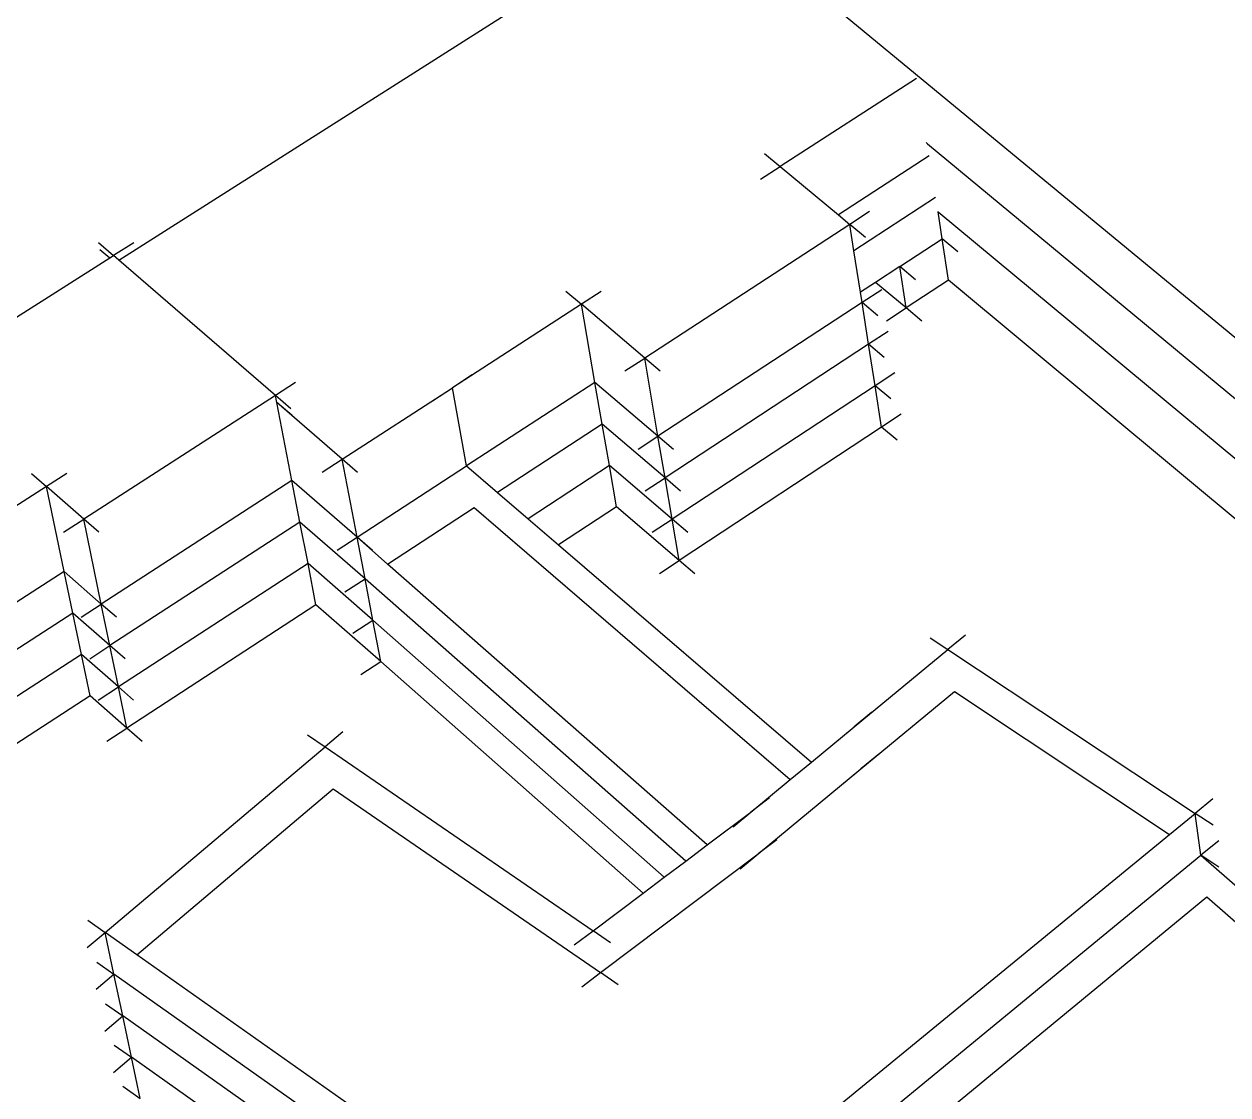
# Model space of a CAD drawing. Header units: inches. Extents: x 105 to 795, y 0 to 500.
# Drawn here: x 313.2 to 392.4, y 210.4 to 280.8 of the extents above; entities that cross this region are included whole.
import ezdxf

# ---------------------------------------------------------------- set-up
doc = ezdxf.new("R2010")
doc.units = ezdxf.units.IN
doc.header["$MEASUREMENT"] = 0

# ---------------------------------------------------------------- blocks, each defined once
blk = doc.blocks.new('block 691')
at = {"color": 7, "lineweight": 25, "true_color": 0xffffff}
blk.add_lwpolyline([(375.038, 263.089), (374.003, 263.951)], dxfattribs=at)
blk = doc.blocks.new('block 692')
at = {"color": 7, "lineweight": 25, "true_color": 0xffffff}
blk.add_lwpolyline([(335.358, 238.014), (336.674, 238.877)], dxfattribs=at)
blk = doc.blocks.new('block 693')
at = {"color": 7, "lineweight": 25, "true_color": 0xffffff}
blk.add_lwpolyline([(352.178, 249.047), (348.36, 246.542)], dxfattribs=at)
blk = doc.blocks.new('block 694')
at = {"color": 7, "lineweight": 25, "true_color": 0xffffff}
blk.add_lwpolyline([(357.321, 244.645), (356.299, 245.52)], dxfattribs=at)
blk = doc.blocks.new('block 695')
at = {"color": 7, "lineweight": 25, "true_color": 0xffffff}
blk.add_lwpolyline([(356.299, 245.52), (352.178, 249.047)], dxfattribs=at)
blk = doc.blocks.new('block 696')
at = {"color": 7, "lineweight": 25, "true_color": 0xffffff}
blk.add_lwpolyline([(370.898, 255.144), (369.606, 254.292)], dxfattribs=at)
blk = doc.blocks.new('block 697')
at = {"color": 7, "lineweight": 25, "true_color": 0xffffff}
blk.add_lwpolyline([(354.997, 244.661), (356.299, 245.52)], dxfattribs=at)
blk = doc.blocks.new('block 698')
at = {"color": 7, "lineweight": 25, "true_color": 0xffffff}
blk.add_lwpolyline([(369.606, 254.292), (356.299, 245.52)], dxfattribs=at)
blk = doc.blocks.new('block 699')
at = {"color": 7, "lineweight": 25, "true_color": 0xffffff}
blk.add_lwpolyline([(370.639, 253.424), (369.606, 254.292)], dxfattribs=at)
blk = doc.blocks.new('block 700')
at = {"color": 7, "lineweight": 25, "true_color": 0xffffff}
blk.add_lwpolyline([(369.927, 261.277), (371.219, 262.125)], dxfattribs=at)
blk = doc.blocks.new('block 701')
at = {"color": 7, "lineweight": 25, "true_color": 0xffffff}
blk.add_lwpolyline([(374.003, 263.951), (371.219, 262.125)], dxfattribs=at)
blk = doc.blocks.new('block 702')
at = {"color": 7, "lineweight": 25, "true_color": 0xffffff}
blk.add_lwpolyline([(336.674, 238.877), (332.417, 242.601)], dxfattribs=at)
blk = doc.blocks.new('block 703')
at = {"color": 7, "lineweight": 25, "true_color": 0xffffff}
blk.add_lwpolyline([(334.843, 240.723), (336.16, 241.585)], dxfattribs=at)
blk = doc.blocks.new('block 704')
at = {"color": 7, "lineweight": 25, "true_color": 0xffffff}
blk.add_lwpolyline([(351.708, 251.758), (346.362, 248.26)], dxfattribs=at)
blk = doc.blocks.new('block 705')
at = {"color": 7, "lineweight": 25, "true_color": 0xffffff}
blk.add_lwpolyline([(356.859, 247.356), (355.837, 248.229)], dxfattribs=at)
blk = doc.blocks.new('block 706')
at = {"color": 7, "lineweight": 25, "true_color": 0xffffff}
blk.add_lwpolyline([(355.837, 248.229), (351.708, 251.758)], dxfattribs=at)
blk = doc.blocks.new('block 707')
at = {"color": 7, "lineweight": 25, "true_color": 0xffffff}
blk.add_lwpolyline([(370.474, 257.854), (369.183, 257.005)], dxfattribs=at)
blk = doc.blocks.new('block 708')
at = {"color": 7, "lineweight": 25, "true_color": 0xffffff}
blk.add_lwpolyline([(354.535, 247.373), (355.837, 248.229)], dxfattribs=at)
blk = doc.blocks.new('block 709')
at = {"color": 7, "lineweight": 25, "true_color": 0xffffff}
blk.add_lwpolyline([(369.183, 257.005), (355.837, 248.229)], dxfattribs=at)
blk = doc.blocks.new('block 710')
at = {"color": 7, "lineweight": 25, "true_color": 0xffffff}
blk.add_lwpolyline([(370.214, 256.139), (369.183, 257.005)], dxfattribs=at)
blk = doc.blocks.new('block 711')
at = {"color": 7, "lineweight": 25, "true_color": 0xffffff}
blk.add_lwpolyline([(374.627, 265.806), (373.593, 266.666)], dxfattribs=at)
blk = doc.blocks.new('block 712')
at = {"color": 7, "lineweight": 25, "true_color": 0xffffff}
blk.add_lwpolyline([(336.16, 241.585), (331.894, 245.31)], dxfattribs=at)
blk = doc.blocks.new('block 713')
at = {"color": 7, "lineweight": 25, "true_color": 0xffffff}
blk.add_lwpolyline([(336.674, 238.877), (336.16, 241.585)], dxfattribs=at)
blk = doc.blocks.new('block 714')
at = {"color": 7, "lineweight": 25, "true_color": 0xffffff}
blk.add_lwpolyline([(352.178, 249.047), (351.708, 251.758)], dxfattribs=at)
blk = doc.blocks.new('block 715')
at = {"color": 7, "lineweight": 25, "true_color": 0xffffff}
blk.add_lwpolyline([(356.299, 245.52), (355.837, 248.229)], dxfattribs=at)
blk = doc.blocks.new('block 716')
at = {"color": 7, "lineweight": 25, "true_color": 0xffffff}
blk.add_lwpolyline([(369.606, 254.292), (369.183, 257.005)], dxfattribs=at)
blk = doc.blocks.new('block 717')
at = {"color": 7, "lineweight": 25, "true_color": 0xffffff}
blk.add_lwpolyline([(374.003, 263.951), (373.593, 266.666)], dxfattribs=at)
blk = doc.blocks.new('block 718')
at = {"color": 7, "lineweight": 25, "true_color": 0xffffff}
blk.add_lwpolyline([(332.417, 242.601), (331.894, 245.31)], dxfattribs=at)
blk = doc.blocks.new('block 719')
at = {"color": 7, "lineweight": 25, "true_color": 0xffffff}
blk.add_lwpolyline([(372.251, 261.262), (371.219, 262.125)], dxfattribs=at)
blk = doc.blocks.new('block 720')
at = {"color": 7, "lineweight": 25, "true_color": 0xffffff}
blk.add_lwpolyline([(371.219, 262.125), (369.213, 263.8)], dxfattribs=at)
blk = doc.blocks.new('block 721')
at = {"color": 7, "lineweight": 25, "true_color": 0xffffff}
blk.add_lwpolyline([(371.219, 262.125), (370.801, 264.839)], dxfattribs=at)
blk = doc.blocks.new('block 722')
at = {"color": 7, "lineweight": 25, "true_color": 0xffffff}
blk.add_lwpolyline([(371.833, 263.978), (370.801, 264.839)], dxfattribs=at)
blk = doc.blocks.new('block 788')
at = {"color": 7, "lineweight": 25, "true_color": 0xffffff}
blk.add_lwpolyline([(413.954, 230.692), (374.003, 263.951)], dxfattribs=at)
blk = doc.blocks.new('block 790')
at = {"color": 7, "lineweight": 25, "true_color": 0xffffff}
blk.add_lwpolyline([(334.326, 243.446), (335.643, 244.307)], dxfattribs=at)
blk = doc.blocks.new('block 791')
at = {"color": 7, "lineweight": 25, "true_color": 0xffffff}
blk.add_lwpolyline([(351.235, 254.482), (344.35, 249.989)], dxfattribs=at)
blk = doc.blocks.new('block 792')
at = {"color": 7, "lineweight": 25, "true_color": 0xffffff}
blk.add_lwpolyline([(356.395, 250.083), (355.374, 250.954)], dxfattribs=at)
blk = doc.blocks.new('block 793')
at = {"color": 7, "lineweight": 25, "true_color": 0xffffff}
blk.add_lwpolyline([(355.374, 250.954), (351.235, 254.482)], dxfattribs=at)
blk = doc.blocks.new('block 794')
at = {"color": 7, "lineweight": 25, "true_color": 0xffffff}
blk.add_lwpolyline([(370.048, 260.579), (368.756, 259.731)], dxfattribs=at)
blk = doc.blocks.new('block 795')
at = {"color": 7, "lineweight": 25, "true_color": 0xffffff}
blk.add_lwpolyline([(354.071, 250.099), (355.374, 250.954)], dxfattribs=at)
blk = doc.blocks.new('block 796')
at = {"color": 7, "lineweight": 25, "true_color": 0xffffff}
blk.add_lwpolyline([(368.756, 259.731), (355.374, 250.954)], dxfattribs=at)
blk = doc.blocks.new('block 797')
at = {"color": 7, "lineweight": 25, "true_color": 0xffffff}
blk.add_lwpolyline([(369.788, 258.867), (368.756, 259.731)], dxfattribs=at)
blk = doc.blocks.new('block 798')
at = {"color": 7, "lineweight": 25, "true_color": 0xffffff}
blk.add_lwpolyline([(373.161, 269.381), (367.794, 265.878)], dxfattribs=at)
blk = doc.blocks.new('block 799')
at = {"color": 7, "lineweight": 25, "true_color": 0xffffff}
blk.add_lwpolyline([(335.643, 244.307), (331.367, 248.033)], dxfattribs=at)
blk = doc.blocks.new('block 800')
at = {"color": 7, "lineweight": 25, "true_color": 0xffffff}
blk.add_lwpolyline([(336.16, 241.585), (335.643, 244.307)], dxfattribs=at)
blk = doc.blocks.new('block 801')
at = {"color": 7, "lineweight": 25, "true_color": 0xffffff}
blk.add_lwpolyline([(351.708, 251.758), (351.235, 254.482)], dxfattribs=at)
blk = doc.blocks.new('block 802')
at = {"color": 7, "lineweight": 25, "true_color": 0xffffff}
blk.add_lwpolyline([(355.837, 248.229), (355.374, 250.954)], dxfattribs=at)
blk = doc.blocks.new('block 803')
at = {"color": 7, "lineweight": 25, "true_color": 0xffffff}
blk.add_lwpolyline([(369.183, 257.005), (368.756, 259.731)], dxfattribs=at)
blk = doc.blocks.new('block 804')
at = {"color": 7, "lineweight": 25, "true_color": 0xffffff}
blk.add_lwpolyline([(373.593, 266.666), (373.324, 268.448)], dxfattribs=at)
blk = doc.blocks.new('block 805')
at = {"color": 7, "lineweight": 25, "true_color": 0xffffff}
blk.add_lwpolyline([(331.894, 245.31), (331.367, 248.033)], dxfattribs=at)
blk = doc.blocks.new('block 806')
at = {"color": 7, "lineweight": 25, "true_color": 0xffffff}
blk.add_lwpolyline([(333.806, 246.185), (335.123, 247.042)], dxfattribs=at)
blk = doc.blocks.new('block 807')
at = {"color": 7, "lineweight": 25, "true_color": 0xffffff}
blk.add_lwpolyline([(335.123, 247.042), (342.323, 251.73)], dxfattribs=at)
blk = doc.blocks.new('block 808')
at = {"color": 7, "lineweight": 25, "true_color": 0xffffff}
blk.add_lwpolyline([(350.759, 257.222), (342.323, 251.73)], dxfattribs=at)
blk = doc.blocks.new('block 809')
at = {"color": 7, "lineweight": 25, "true_color": 0xffffff}
blk.add_lwpolyline([(355.929, 252.822), (354.908, 253.691)], dxfattribs=at)
blk = doc.blocks.new('block 810')
at = {"color": 7, "lineweight": 25, "true_color": 0xffffff}
blk.add_lwpolyline([(354.908, 253.691), (350.759, 257.222)], dxfattribs=at)
blk = doc.blocks.new('block 811')
at = {"color": 7, "lineweight": 25, "true_color": 0xffffff}
blk.add_lwpolyline([(369.62, 263.317), (368.328, 262.471)], dxfattribs=at)
blk = doc.blocks.new('block 812')
at = {"color": 7, "lineweight": 25, "true_color": 0xffffff}
blk.add_lwpolyline([(353.604, 252.838), (354.908, 253.691)], dxfattribs=at)
blk = doc.blocks.new('block 813')
at = {"color": 7, "lineweight": 25, "true_color": 0xffffff}
blk.add_lwpolyline([(368.328, 262.471), (354.908, 253.691)], dxfattribs=at)
blk = doc.blocks.new('block 814')
at = {"color": 7, "lineweight": 25, "true_color": 0xffffff}
blk.add_lwpolyline([(369.359, 261.609), (368.328, 262.471)], dxfattribs=at)
blk = doc.blocks.new('block 815')
at = {"color": 7, "lineweight": 25, "true_color": 0xffffff}
blk.add_lwpolyline([(372.747, 272.124), (366.776, 268.236)], dxfattribs=at)
blk = doc.blocks.new('block 816')
at = {"color": 7, "lineweight": 25, "true_color": 0xffffff}
blk.add_lwpolyline([(336.128, 246.168), (335.123, 247.042)], dxfattribs=at)
blk = doc.blocks.new('block 817')
at = {"color": 7, "lineweight": 25, "true_color": 0xffffff}
blk.add_lwpolyline([(335.123, 247.042), (330.838, 250.77)], dxfattribs=at)
blk = doc.blocks.new('block 818')
at = {"color": 7, "lineweight": 25, "true_color": 0xffffff}
blk.add_lwpolyline([(335.643, 244.307), (335.123, 247.042)], dxfattribs=at)
blk = doc.blocks.new('block 819')
at = {"color": 7, "lineweight": 25, "true_color": 0xffffff}
blk.add_lwpolyline([(351.235, 254.482), (350.759, 257.222)], dxfattribs=at)
blk = doc.blocks.new('block 820')
at = {"color": 7, "lineweight": 25, "true_color": 0xffffff}
blk.add_lwpolyline([(355.374, 250.954), (354.908, 253.691)], dxfattribs=at)
blk = doc.blocks.new('block 821')
at = {"color": 7, "lineweight": 25, "true_color": 0xffffff}
blk.add_lwpolyline([(368.756, 259.731), (368.328, 262.471)], dxfattribs=at)
blk = doc.blocks.new('block 822')
at = {"color": 7, "lineweight": 25, "true_color": 0xffffff}
blk.add_lwpolyline([(331.367, 248.033), (330.838, 250.77)], dxfattribs=at)
blk = doc.blocks.new('block 823')
at = {"color": 7, "lineweight": 25, "true_color": 0xffffff}
blk.add_lwpolyline([(332.83, 251.323), (334.147, 252.178)], dxfattribs=at)
blk = doc.blocks.new('block 824')
at = {"color": 7, "lineweight": 25, "true_color": 0xffffff}
blk.add_lwpolyline([(342.697, 257.717), (341.386, 256.868)], dxfattribs=at)
blk = doc.blocks.new('block 825')
at = {"color": 7, "lineweight": 25, "true_color": 0xffffff}
blk.add_lwpolyline([(334.147, 252.178), (341.386, 256.868)], dxfattribs=at)
blk = doc.blocks.new('block 826')
at = {"color": 7, "lineweight": 25, "true_color": 0xffffff}
blk.add_lwpolyline([(351.172, 263.208), (349.867, 262.362)], dxfattribs=at)
blk = doc.blocks.new('block 827')
at = {"color": 7, "lineweight": 25, "true_color": 0xffffff}
blk.add_lwpolyline([(340.073, 256.018), (341.386, 256.868)], dxfattribs=at)
blk = doc.blocks.new('block 828')
at = {"color": 7, "lineweight": 25, "true_color": 0xffffff}
blk.add_lwpolyline([(349.867, 262.362), (341.386, 256.868)], dxfattribs=at)
blk = doc.blocks.new('block 829')
at = {"color": 7, "lineweight": 25, "true_color": 0xffffff}
blk.add_lwpolyline([(355.053, 257.965), (354.033, 258.83)], dxfattribs=at)
blk = doc.blocks.new('block 830')
at = {"color": 7, "lineweight": 25, "true_color": 0xffffff}
blk.add_lwpolyline([(348.852, 263.223), (349.867, 262.362)], dxfattribs=at)
blk = doc.blocks.new('block 831')
at = {"color": 7, "lineweight": 25, "true_color": 0xffffff}
blk.add_lwpolyline([(354.033, 258.83), (349.867, 262.362)], dxfattribs=at)
blk = doc.blocks.new('block 832')
at = {"color": 7, "lineweight": 25, "true_color": 0xffffff}
blk.add_lwpolyline([(368.816, 268.456), (367.523, 267.614)], dxfattribs=at)
blk = doc.blocks.new('block 833')
at = {"color": 7, "lineweight": 25, "true_color": 0xffffff}
blk.add_lwpolyline([(352.729, 257.981), (354.033, 258.83)], dxfattribs=at)
blk = doc.blocks.new('block 834')
at = {"color": 7, "lineweight": 25, "true_color": 0xffffff}
blk.add_lwpolyline([(367.523, 267.614), (354.033, 258.83)], dxfattribs=at)
blk = doc.blocks.new('block 835')
at = {"color": 7, "lineweight": 25, "true_color": 0xffffff}
blk.add_lwpolyline([(361.921, 272.278), (362.947, 271.424)], dxfattribs=at)
blk = doc.blocks.new('block 836')
at = {"color": 7, "lineweight": 25, "true_color": 0xffffff}
blk.add_lwpolyline([(368.554, 266.756), (367.523, 267.614)], dxfattribs=at)
blk = doc.blocks.new('block 837')
at = {"color": 7, "lineweight": 25, "true_color": 0xffffff}
blk.add_lwpolyline([(361.65, 270.583), (362.947, 271.424)], dxfattribs=at)
blk = doc.blocks.new('block 838')
at = {"color": 7, "lineweight": 25, "true_color": 0xffffff}
blk.add_lwpolyline([(371.898, 277.224), (362.947, 271.424)], dxfattribs=at)
blk = doc.blocks.new('block 839')
at = {"color": 7, "lineweight": 25, "true_color": 0xffffff}
blk.add_lwpolyline([(330.847, 255.04), (329.845, 255.907)], dxfattribs=at)
blk = doc.blocks.new('block 840')
at = {"color": 7, "lineweight": 25, "true_color": 0xffffff}
blk.add_lwpolyline([(318.21, 265.974), (318.859, 265.412)], dxfattribs=at)
blk = doc.blocks.new('block 841')
at = {"color": 7, "lineweight": 25, "true_color": 0xffffff}
blk.add_lwpolyline([(335.152, 251.307), (334.147, 252.178)], dxfattribs=at)
blk = doc.blocks.new('block 842')
at = {"color": 7, "lineweight": 25, "true_color": 0xffffff}
blk.add_lwpolyline([(334.147, 252.178), (329.845, 255.907)], dxfattribs=at)
blk = doc.blocks.new('block 843')
at = {"color": 7, "lineweight": 25, "true_color": 0xffffff}
blk.add_lwpolyline([(342.323, 251.73), (341.386, 256.868)], dxfattribs=at)
blk = doc.blocks.new('block 844')
at = {"color": 7, "lineweight": 25, "true_color": 0xffffff}
blk.add_lwpolyline([(335.123, 247.042), (334.147, 252.178)], dxfattribs=at)
blk = doc.blocks.new('block 845')
at = {"color": 7, "lineweight": 25, "true_color": 0xffffff}
blk.add_lwpolyline([(350.759, 257.222), (349.867, 262.362)], dxfattribs=at)
blk = doc.blocks.new('block 846')
at = {"color": 7, "lineweight": 25, "true_color": 0xffffff}
blk.add_lwpolyline([(354.908, 253.691), (354.033, 258.83)], dxfattribs=at)
blk = doc.blocks.new('block 847')
at = {"color": 7, "lineweight": 25, "true_color": 0xffffff}
blk.add_lwpolyline([(330.838, 250.77), (329.845, 255.907)], dxfattribs=at)
blk = doc.blocks.new('block 848')
at = {"color": 7, "lineweight": 25, "true_color": 0xffffff}
blk.add_lwpolyline([(318.659, 233.622), (319.987, 234.489)], dxfattribs=at)
blk = doc.blocks.new('block 849')
at = {"color": 7, "lineweight": 25, "true_color": 0xffffff}
blk.add_lwpolyline([(332.417, 242.601), (319.987, 234.489)], dxfattribs=at)
blk = doc.blocks.new('block 850')
at = {"color": 7, "lineweight": 25, "true_color": 0xffffff}
blk.add_lwpolyline([(320.986, 233.608), (319.987, 234.489)], dxfattribs=at)
blk = doc.blocks.new('block 851')
at = {"color": 7, "lineweight": 25, "true_color": 0xffffff}
blk.add_lwpolyline([(319.987, 234.489), (317.571, 236.62)], dxfattribs=at)
blk = doc.blocks.new('block 852')
at = {"color": 7, "lineweight": 25, "true_color": 0xffffff}
blk.add_lwpolyline([(317.571, 236.62), (290.158, 218.792)], dxfattribs=at)
blk = doc.blocks.new('block 859')
at = {"color": 7, "lineweight": 25, "true_color": 0xffffff}
blk.add_lwpolyline([(320.426, 236.316), (319.428, 237.195)], dxfattribs=at)
blk = doc.blocks.new('block 860')
at = {"color": 7, "lineweight": 25, "true_color": 0xffffff}
blk.add_lwpolyline([(319.428, 237.195), (317.007, 239.327)], dxfattribs=at)
blk = doc.blocks.new('block 868')
at = {"color": 7, "lineweight": 25, "true_color": 0xffffff}
blk.add_lwpolyline([(317.571, 236.62), (317.007, 239.327)], dxfattribs=at)
blk = doc.blocks.new('block 869')
at = {"color": 7, "lineweight": 25, "true_color": 0xffffff}
blk.add_lwpolyline([(318.1, 236.331), (319.428, 237.195)], dxfattribs=at)
blk = doc.blocks.new('block 870')
at = {"color": 7, "lineweight": 25, "true_color": 0xffffff}
blk.add_lwpolyline([(331.894, 245.31), (319.428, 237.195)], dxfattribs=at)
blk = doc.blocks.new('block 874')
at = {"color": 7, "lineweight": 25, "true_color": 0xffffff}
blk.add_lwpolyline([(317.007, 239.327), (288.167, 220.619)], dxfattribs=at)
blk = doc.blocks.new('block 875')
at = {"color": 7, "lineweight": 25, "true_color": 0xffffff}
blk.add_lwpolyline([(319.987, 234.489), (319.428, 237.195)], dxfattribs=at)
blk = doc.blocks.new('block 876')
at = {"color": 7, "lineweight": 25, "true_color": 0xffffff}
blk.add_lwpolyline([(319.864, 239.039), (318.866, 239.916)], dxfattribs=at)
blk = doc.blocks.new('block 877')
at = {"color": 7, "lineweight": 25, "true_color": 0xffffff}
blk.add_lwpolyline([(318.866, 239.916), (316.439, 242.048)], dxfattribs=at)
blk = doc.blocks.new('block 885')
at = {"color": 7, "lineweight": 25, "true_color": 0xffffff}
blk.add_lwpolyline([(317.007, 239.327), (316.439, 242.048)], dxfattribs=at)
blk = doc.blocks.new('block 886')
at = {"color": 7, "lineweight": 25, "true_color": 0xffffff}
blk.add_lwpolyline([(317.537, 239.053), (318.866, 239.916)], dxfattribs=at)
blk = doc.blocks.new('block 887')
at = {"color": 7, "lineweight": 25, "true_color": 0xffffff}
blk.add_lwpolyline([(331.367, 248.033), (318.866, 239.916)], dxfattribs=at)
blk = doc.blocks.new('block 890')
at = {"color": 7, "lineweight": 25, "true_color": 0xffffff}
blk.add_lwpolyline([(316.439, 242.048), (286.164, 222.459)], dxfattribs=at)
blk = doc.blocks.new('block 891')
at = {"color": 7, "lineweight": 25, "true_color": 0xffffff}
blk.add_lwpolyline([(319.428, 237.195), (318.866, 239.916)], dxfattribs=at)
blk = doc.blocks.new('block 892')
at = {"color": 7, "lineweight": 25, "true_color": 0xffffff}
blk.add_lwpolyline([(319.298, 241.775), (318.3, 242.65)], dxfattribs=at)
blk = doc.blocks.new('block 893')
at = {"color": 7, "lineweight": 25, "true_color": 0xffffff}
blk.add_lwpolyline([(318.3, 242.65), (315.869, 244.783)], dxfattribs=at)
blk = doc.blocks.new('block 905')
at = {"color": 7, "lineweight": 25, "true_color": 0xffffff}
blk.add_lwpolyline([(316.439, 242.048), (315.869, 244.783)], dxfattribs=at)
blk = doc.blocks.new('block 906')
at = {"color": 7, "lineweight": 25, "true_color": 0xffffff}
blk.add_lwpolyline([(316.971, 241.789), (318.3, 242.65)], dxfattribs=at)
blk = doc.blocks.new('block 907')
at = {"color": 7, "lineweight": 25, "true_color": 0xffffff}
blk.add_lwpolyline([(330.838, 250.77), (318.3, 242.65)], dxfattribs=at)
blk = doc.blocks.new('block 912')
at = {"color": 7, "lineweight": 25, "true_color": 0xffffff}
blk.add_lwpolyline([(315.869, 244.783), (284.146, 224.311)], dxfattribs=at)
blk = doc.blocks.new('block 913')
at = {"color": 7, "lineweight": 25, "true_color": 0xffffff}
blk.add_lwpolyline([(318.866, 239.916), (318.3, 242.65)], dxfattribs=at)
blk = doc.blocks.new('block 914')
at = {"color": 7, "lineweight": 25, "true_color": 0xffffff}
blk.add_lwpolyline([(318.142, 247.369), (317.145, 248.24)], dxfattribs=at)
blk = doc.blocks.new('block 915')
at = {"color": 7, "lineweight": 25, "true_color": 0xffffff}
blk.add_lwpolyline([(313.709, 251.242), (314.702, 250.375)], dxfattribs=at)
blk = doc.blocks.new('block 916')
at = {"color": 7, "lineweight": 25, "true_color": 0xffffff}
blk.add_lwpolyline([(317.145, 248.24), (314.702, 250.375)], dxfattribs=at)
blk = doc.blocks.new('block 933')
at = {"color": 7, "lineweight": 25, "true_color": 0xffffff}
blk.add_lwpolyline([(320.438, 266.416), (319.111, 265.572)], dxfattribs=at)
blk = doc.blocks.new('block 936')
at = {"color": 7, "lineweight": 25, "true_color": 0xffffff}
blk.add_lwpolyline([(315.869, 244.783), (314.702, 250.375)], dxfattribs=at)
blk = doc.blocks.new('block 937')
at = {"color": 7, "lineweight": 25, "true_color": 0xffffff}
blk.add_lwpolyline([(331.076, 257.214), (329.756, 256.365)], dxfattribs=at)
blk = doc.blocks.new('block 938')
at = {"color": 7, "lineweight": 25, "true_color": 0xffffff}
blk.add_lwpolyline([(315.815, 247.383), (317.145, 248.24)], dxfattribs=at)
blk = doc.blocks.new('block 939')
at = {"color": 7, "lineweight": 25, "true_color": 0xffffff}
blk.add_lwpolyline([(329.756, 256.365), (317.145, 248.24)], dxfattribs=at)
blk = doc.blocks.new('block 941')
at = {"color": 7, "lineweight": 25, "true_color": 0xffffff}
blk.add_lwpolyline([(330.759, 255.498), (329.756, 256.365)], dxfattribs=at)
blk = doc.blocks.new('block 942')
at = {"color": 7, "lineweight": 25, "true_color": 0xffffff}
blk.add_lwpolyline([(318.118, 266.432), (319.111, 265.572)], dxfattribs=at)
blk = doc.blocks.new('block 947')
at = {"color": 7, "lineweight": 25, "true_color": 0xffffff}
blk.add_lwpolyline([(316.032, 251.229), (314.702, 250.375)], dxfattribs=at)
blk = doc.blocks.new('block 949')
at = {"color": 7, "lineweight": 25, "true_color": 0xffffff}
blk.add_lwpolyline([(314.702, 250.375), (280.013, 228.104)], dxfattribs=at)
blk = doc.blocks.new('block 950')
at = {"color": 7, "lineweight": 25, "true_color": 0xffffff}
blk.add_lwpolyline([(318.3, 242.65), (317.145, 248.24)], dxfattribs=at)
blk = doc.blocks.new('block 1650')
at = {"color": 7, "lineweight": 25, "true_color": 0xffffff}
blk.add_lwpolyline([(319.726, 210.934), (320.854, 210.132)], dxfattribs=at)
blk = doc.blocks.new('block 1691')
at = {"color": 7, "lineweight": 25, "true_color": 0xffffff}
blk.add_lwpolyline([(319.107, 211.842), (320.283, 212.841)], dxfattribs=at)
blk = doc.blocks.new('block 1692')
at = {"color": 7, "lineweight": 25, "true_color": 0xffffff}
blk.add_lwpolyline([(319.155, 213.642), (320.283, 212.841)], dxfattribs=at)
blk = doc.blocks.new('block 1693')
at = {"color": 7, "lineweight": 25, "true_color": 0xffffff}
blk.add_lwpolyline([(320.854, 210.132), (320.283, 212.841)], dxfattribs=at)
blk = doc.blocks.new('block 1694')
at = {"color": 7, "lineweight": 25, "true_color": 0xffffff}
blk.add_lwpolyline([(318.533, 214.567), (319.709, 215.564)], dxfattribs=at)
blk = doc.blocks.new('block 1695')
at = {"color": 7, "lineweight": 25, "true_color": 0xffffff}
blk.add_lwpolyline([(318.582, 216.363), (319.709, 215.564)], dxfattribs=at)
blk = doc.blocks.new('block 1696')
at = {"color": 7, "lineweight": 25, "true_color": 0xffffff}
blk.add_lwpolyline([(350.917, 193.453), (319.709, 215.564)], dxfattribs=at)
blk = doc.blocks.new('block 1697')
at = {"color": 7, "lineweight": 25, "true_color": 0xffffff}
blk.add_lwpolyline([(320.283, 212.841), (319.709, 215.564)], dxfattribs=at)
blk = doc.blocks.new('block 1698')
at = {"color": 7, "lineweight": 25, "true_color": 0xffffff}
blk.add_lwpolyline([(391.797, 225.338), (390.614, 226.124)], dxfattribs=at)
blk = doc.blocks.new('block 1699')
at = {"color": 7, "lineweight": 25, "true_color": 0xffffff}
blk.add_lwpolyline([(317.955, 217.309), (319.132, 218.303)], dxfattribs=at)
blk = doc.blocks.new('block 1701')
at = {"color": 7, "lineweight": 25, "true_color": 0xffffff}
blk.add_lwpolyline([(318.005, 219.1), (319.132, 218.303)], dxfattribs=at)
blk = doc.blocks.new('block 1702')
at = {"color": 7, "lineweight": 25, "true_color": 0xffffff}
blk.add_lwpolyline([(352.439, 194.748), (319.132, 218.303)], dxfattribs=at)
blk = doc.blocks.new('block 1704')
at = {"color": 7, "lineweight": 25, "true_color": 0xffffff}
blk.add_lwpolyline([(391.778, 227.08), (390.614, 226.124)], dxfattribs=at)
blk = doc.blocks.new('block 1705')
at = {"color": 7, "lineweight": 25, "true_color": 0xffffff}
blk.add_lwpolyline([(352.439, 194.748), (390.614, 226.124)], dxfattribs=at)
blk = doc.blocks.new('block 1706')
at = {"color": 7, "lineweight": 25, "true_color": 0xffffff}
blk.add_lwpolyline([(372.805, 240.429), (373.976, 239.652)], dxfattribs=at)
blk = doc.blocks.new('block 1707')
at = {"color": 7, "lineweight": 25, "true_color": 0xffffff}
blk.add_lwpolyline([(391.41, 228.096), (390.228, 228.88)], dxfattribs=at)
blk = doc.blocks.new('block 1708')
at = {"color": 7, "lineweight": 25, "true_color": 0xffffff}
blk.add_lwpolyline([(373.976, 239.652), (390.228, 228.88)], dxfattribs=at)
blk = doc.blocks.new('block 1709')
at = {"color": 7, "lineweight": 25, "true_color": 0xffffff}
blk.add_lwpolyline([(366.646, 233.604), (367.812, 234.566)], dxfattribs=at)
blk = doc.blocks.new('block 1710')
at = {"color": 7, "lineweight": 25, "true_color": 0xffffff}
blk.add_lwpolyline([(375.135, 240.609), (373.976, 239.652)], dxfattribs=at)
blk = doc.blocks.new('block 1711')
at = {"color": 7, "lineweight": 25, "true_color": 0xffffff}
blk.add_lwpolyline([(367.812, 234.566), (373.976, 239.652)], dxfattribs=at)
blk = doc.blocks.new('block 1712')
at = {"color": 7, "lineweight": 25, "true_color": 0xffffff}
blk.add_lwpolyline([(359.848, 228.002), (361.021, 228.969)], dxfattribs=at)
blk = doc.blocks.new('block 1713')
at = {"color": 7, "lineweight": 25, "true_color": 0xffffff}
blk.add_lwpolyline([(368.978, 235.527), (367.812, 234.566)], dxfattribs=at)
blk = doc.blocks.new('block 1714')
at = {"color": 7, "lineweight": 25, "true_color": 0xffffff}
blk.add_lwpolyline([(349.4, 220.228), (350.639, 221.159)], dxfattribs=at)
blk = doc.blocks.new('block 1715')
at = {"color": 7, "lineweight": 25, "true_color": 0xffffff}
blk.add_lwpolyline([(362.249, 229.893), (361.021, 228.969)], dxfattribs=at)
blk = doc.blocks.new('block 1716')
at = {"color": 7, "lineweight": 25, "true_color": 0xffffff}
blk.add_lwpolyline([(331.87, 234.037), (333.011, 233.254)], dxfattribs=at)
blk = doc.blocks.new('block 1717')
at = {"color": 7, "lineweight": 25, "true_color": 0xffffff}
blk.add_lwpolyline([(351.792, 220.368), (350.639, 221.159)], dxfattribs=at)
blk = doc.blocks.new('block 1718')
at = {"color": 7, "lineweight": 25, "true_color": 0xffffff}
blk.add_lwpolyline([(333.011, 233.254), (350.639, 221.159)], dxfattribs=at)
blk = doc.blocks.new('block 1719')
at = {"color": 7, "lineweight": 25, "true_color": 0xffffff}
blk.add_lwpolyline([(317.375, 220.063), (318.551, 221.056)], dxfattribs=at)
blk = doc.blocks.new('block 1720')
at = {"color": 7, "lineweight": 25, "true_color": 0xffffff}
blk.add_lwpolyline([(334.174, 234.235), (333.011, 233.254)], dxfattribs=at)
blk = doc.blocks.new('block 1721')
at = {"color": 7, "lineweight": 25, "true_color": 0xffffff}
blk.add_lwpolyline([(318.551, 221.056), (333.011, 233.254)], dxfattribs=at)
blk = doc.blocks.new('block 1723')
at = {"color": 7, "lineweight": 25, "true_color": 0xffffff}
blk.add_lwpolyline([(317.425, 221.852), (318.551, 221.056)], dxfattribs=at)
blk = doc.blocks.new('block 1725')
at = {"color": 7, "lineweight": 25, "true_color": 0xffffff}
blk.add_lwpolyline([(391.392, 229.834), (390.228, 228.88)], dxfattribs=at)
blk = doc.blocks.new('block 1726')
at = {"color": 7, "lineweight": 25, "true_color": 0xffffff}
blk.add_lwpolyline([(390.614, 226.124), (390.228, 228.88)], dxfattribs=at)
blk = doc.blocks.new('block 1727')
at = {"color": 7, "lineweight": 25, "true_color": 0xffffff}
blk.add_lwpolyline([(319.132, 218.303), (318.551, 221.056)], dxfattribs=at)
blk = doc.blocks.new('block 1729')
at = {"color": 7, "lineweight": 25, "true_color": 0xffffff}
blk.add_lwpolyline([(374.402, 236.893), (388.543, 227.499)], dxfattribs=at)
blk = doc.blocks.new('block 1730')
at = {"color": 7, "lineweight": 25, "true_color": 0xffffff}
blk.add_lwpolyline([(367.09, 230.844), (368.256, 231.809)], dxfattribs=at)
blk = doc.blocks.new('block 1731')
at = {"color": 7, "lineweight": 25, "true_color": 0xffffff}
blk.add_lwpolyline([(368.256, 231.809), (374.402, 236.893)], dxfattribs=at)
blk = doc.blocks.new('block 1732')
at = {"color": 7, "lineweight": 25, "true_color": 0xffffff}
blk.add_lwpolyline([(360.312, 225.243), (361.484, 226.212)], dxfattribs=at)
blk = doc.blocks.new('block 1733')
at = {"color": 7, "lineweight": 25, "true_color": 0xffffff}
blk.add_lwpolyline([(369.422, 232.771), (368.256, 231.809)], dxfattribs=at)
blk = doc.blocks.new('block 1734')
at = {"color": 7, "lineweight": 25, "true_color": 0xffffff}
blk.add_lwpolyline([(361.484, 226.212), (368.256, 231.809)], dxfattribs=at)
blk = doc.blocks.new('block 1735')
at = {"color": 7, "lineweight": 25, "true_color": 0xffffff}
blk.add_lwpolyline([(349.896, 217.473), (351.134, 218.406)], dxfattribs=at)
blk = doc.blocks.new('block 1736')
at = {"color": 7, "lineweight": 25, "true_color": 0xffffff}
blk.add_lwpolyline([(362.713, 227.139), (361.484, 226.212)], dxfattribs=at)
blk = doc.blocks.new('block 1737')
at = {"color": 7, "lineweight": 25, "true_color": 0xffffff}
blk.add_lwpolyline([(351.134, 218.406), (361.484, 226.212)], dxfattribs=at)
blk = doc.blocks.new('block 1738')
at = {"color": 7, "lineweight": 25, "true_color": 0xffffff}
blk.add_lwpolyline([(352.288, 217.613), (351.134, 218.406)], dxfattribs=at)
blk = doc.blocks.new('block 1739')
at = {"color": 7, "lineweight": 25, "true_color": 0xffffff}
blk.add_lwpolyline([(333.547, 230.496), (351.134, 218.406)], dxfattribs=at)
blk = doc.blocks.new('block 1740')
at = {"color": 7, "lineweight": 25, "true_color": 0xffffff}
blk.add_lwpolyline([(320.642, 219.58), (333.547, 230.496)], dxfattribs=at)
blk = doc.blocks.new('block 1741')
at = {"color": 7, "lineweight": 25, "true_color": 0xffffff}
blk.add_lwpolyline([(319.709, 215.564), (319.132, 218.303)], dxfattribs=at)
blk = doc.blocks.new('block 1799')
at = {"color": 7, "lineweight": 25, "true_color": 0xffffff}
blk.add_lwpolyline([(391, 223.382), (428.152, 190.938)], dxfattribs=at)
blk = doc.blocks.new('block 1800')
at = {"color": 7, "lineweight": 25, "true_color": 0xffffff}
blk.add_lwpolyline([(352.938, 192.021), (391, 223.382)], dxfattribs=at)
blk = doc.blocks.new('block 1932')
at = {"color": 7, "lineweight": 25, "true_color": 0xffffff}
blk.add_lwpolyline([(353.925, 223.632), (336.674, 238.877)], dxfattribs=at)
blk = doc.blocks.new('block 1933')
at = {"color": 7, "lineweight": 25, "true_color": 0xffffff}
blk.add_lwpolyline([(355.322, 224.682), (336.16, 241.585)], dxfattribs=at)
blk = doc.blocks.new('block 1934')
at = {"color": 7, "lineweight": 25, "true_color": 0xffffff}
blk.add_lwpolyline([(342.823, 248.993), (363.605, 231.099)], dxfattribs=at)
blk = doc.blocks.new('block 1935')
at = {"color": 7, "lineweight": 25, "true_color": 0xffffff}
blk.add_lwpolyline([(337.131, 245.277), (342.823, 248.993)], dxfattribs=at)
blk = doc.blocks.new('block 1936')
at = {"color": 7, "lineweight": 25, "true_color": 0xffffff}
blk.add_lwpolyline([(356.729, 225.741), (335.643, 244.307)], dxfattribs=at)
blk = doc.blocks.new('block 2139')
at = {"color": 7, "lineweight": 25, "true_color": 0xffffff}
blk.add_lwpolyline([(343.212, 301.16), (413.087, 243.489)], dxfattribs=at)
blk = doc.blocks.new('block 2726')
at = {"color": 7, "lineweight": 25, "true_color": 0xffffff}
blk.add_lwpolyline([(362.947, 271.424), (366.776, 268.236)], dxfattribs=at)
blk = doc.blocks.new('block 2727')
at = {"color": 7, "lineweight": 25, "true_color": 0xffffff}
blk.add_lwpolyline([(366.776, 268.236), (367.523, 267.614)], dxfattribs=at)
blk = doc.blocks.new('block 2728')
at = {"color": 7, "lineweight": 25, "true_color": 0xffffff}
blk.add_lwpolyline([(319.455, 265.274), (349.488, 284.361)], dxfattribs=at)
blk = doc.blocks.new('block 2729')
at = {"color": 7, "lineweight": 25, "true_color": 0xffffff}
blk.add_lwpolyline([(368.328, 262.471), (368.221, 263.15)], dxfattribs=at)
blk = doc.blocks.new('block 2765')
at = {"color": 7, "lineweight": 25, "true_color": 0xffffff}
blk.add_lwpolyline([(329.845, 255.907), (329.756, 256.365)], dxfattribs=at)
blk = doc.blocks.new('block 2766')
at = {"color": 7, "lineweight": 25, "true_color": 0xffffff}
blk.add_lwpolyline([(254.631, 224.605), (318.859, 265.412)], dxfattribs=at)
blk = doc.blocks.new('block 2767')
at = {"color": 7, "lineweight": 25, "true_color": 0xffffff}
blk.add_lwpolyline([(318.859, 265.412), (319.111, 265.572)], dxfattribs=at)
blk = doc.blocks.new('block 2769')
at = {"color": 7, "lineweight": 25, "true_color": 0xffffff}
blk.add_lwpolyline([(329.756, 256.365), (319.455, 265.274)], dxfattribs=at)
blk = doc.blocks.new('block 2770')
at = {"color": 7, "lineweight": 25, "true_color": 0xffffff}
blk.add_lwpolyline([(319.455, 265.274), (319.111, 265.572)], dxfattribs=at)
blk = doc.blocks.new('block 2974')
at = {"color": 7, "lineweight": 25, "true_color": 0xffffff}
blk.add_lwpolyline([(349.405, 192.169), (320.283, 212.841)], dxfattribs=at)
blk = doc.blocks.new('block 2975')
at = {"color": 7, "lineweight": 25, "true_color": 0xffffff}
blk.add_lwpolyline([(361.021, 228.969), (363.605, 231.099)], dxfattribs=at)
blk = doc.blocks.new('block 2976')
at = {"color": 7, "lineweight": 25, "true_color": 0xffffff}
blk.add_lwpolyline([(350.639, 221.159), (353.925, 223.632)], dxfattribs=at)
blk = doc.blocks.new('block 2977')
at = {"color": 7, "lineweight": 25, "true_color": 0xffffff}
blk.add_lwpolyline([(351.939, 197.489), (320.642, 219.58)], dxfattribs=at)
blk = doc.blocks.new('block 2978')
at = {"color": 7, "lineweight": 25, "true_color": 0xffffff}
blk.add_lwpolyline([(320.642, 219.58), (318.551, 221.056)], dxfattribs=at)
blk = doc.blocks.new('block 2979')
at = {"color": 7, "lineweight": 25, "true_color": 0xffffff}
blk.add_lwpolyline([(351.939, 197.489), (388.543, 227.499)], dxfattribs=at)
blk = doc.blocks.new('block 2980')
at = {"color": 7, "lineweight": 25, "true_color": 0xffffff}
blk.add_lwpolyline([(388.543, 227.499), (390.228, 228.88)], dxfattribs=at)
blk = doc.blocks.new('block 3050')
at = {"color": 7, "lineweight": 25, "true_color": 0xffffff}
blk.add_lwpolyline([(342.323, 251.73), (344.35, 249.989)], dxfattribs=at)
blk = doc.blocks.new('block 3051')
at = {"color": 7, "lineweight": 25, "true_color": 0xffffff}
blk.add_lwpolyline([(337.131, 245.277), (335.123, 247.042)], dxfattribs=at)
blk = doc.blocks.new('block 3075')
at = {"color": 7, "lineweight": 25, "true_color": 0xffffff}
blk.add_lwpolyline([(373.298, 268.47), (373.324, 268.448)], dxfattribs=at)
blk = doc.blocks.new('block 3103')
at = {"color": 7, "lineweight": 25, "true_color": 0xffffff}
blk.add_lwpolyline([(372.537, 272.995), (372.626, 272.92)], dxfattribs=at)
blk = doc.blocks.new('block 3108')
at = {"color": 7, "lineweight": 25, "true_color": 0xffffff}
blk.add_lwpolyline([(409.212, 272.307), (386.616, 290.56)], dxfattribs=at)
blk = doc.blocks.new('block 3297')
at = {"color": 7, "lineweight": 25, "true_color": 0xffffff}
blk.add_lwpolyline([(369.213, 263.8), (368.221, 263.15)], dxfattribs=at)
blk = doc.blocks.new('block 3306')
at = {"color": 7, "lineweight": 25, "true_color": 0xffffff}
blk.add_lwpolyline([(368.221, 263.15), (367.794, 265.878)], dxfattribs=at)
blk = doc.blocks.new('block 3307')
at = {"color": 7, "lineweight": 25, "true_color": 0xffffff}
blk.add_lwpolyline([(367.794, 265.878), (367.523, 267.614)], dxfattribs=at)
blk = doc.blocks.new('block 3367')
at = {"color": 7, "lineweight": 25, "true_color": 0xffffff}
blk.add_lwpolyline([(363.605, 231.099), (364.997, 232.246)], dxfattribs=at)
blk = doc.blocks.new('block 3368')
at = {"color": 7, "lineweight": 25, "true_color": 0xffffff}
blk.add_lwpolyline([(364.997, 232.246), (367.812, 234.566)], dxfattribs=at)
blk = doc.blocks.new('block 3369')
at = {"color": 7, "lineweight": 25, "true_color": 0xffffff}
blk.add_lwpolyline([(353.925, 223.632), (355.322, 224.682)], dxfattribs=at)
blk = doc.blocks.new('block 3372')
at = {"color": 7, "lineweight": 25, "true_color": 0xffffff}
blk.add_lwpolyline([(390.614, 226.124), (400.181, 217.786)], dxfattribs=at)
blk = doc.blocks.new('block 3385')
at = {"color": 7, "lineweight": 25, "true_color": 0xffffff}
blk.add_lwpolyline([(348.36, 246.542), (364.997, 232.246)], dxfattribs=at)
blk = doc.blocks.new('block 3390')
at = {"color": 7, "lineweight": 25, "true_color": 0xffffff}
blk.add_lwpolyline([(373.324, 268.448), (414.158, 234.521)], dxfattribs=at)
blk = doc.blocks.new('block 3405')
at = {"color": 7, "lineweight": 25, "true_color": 0xffffff}
blk.add_lwpolyline([(372.626, 272.92), (413.397, 239.157)], dxfattribs=at)
blk = doc.blocks.new('block 3517')
at = {"color": 7, "lineweight": 25, "true_color": 0xffffff}
blk.add_lwpolyline([(355.322, 224.682), (356.729, 225.741)], dxfattribs=at)
blk = doc.blocks.new('block 3527')
at = {"color": 7, "lineweight": 25, "true_color": 0xffffff}
blk.add_lwpolyline([(344.35, 249.989), (346.362, 248.26)], dxfattribs=at)
blk = doc.blocks.new('block 3528')
at = {"color": 7, "lineweight": 25, "true_color": 0xffffff}
blk.add_lwpolyline([(346.362, 248.26), (348.36, 246.542)], dxfattribs=at)
blk = doc.blocks.new('block 3597')
at = {"color": 7, "lineweight": 25, "true_color": 0xffffff}
blk.add_lwpolyline([(356.729, 225.741), (358.148, 226.808)], dxfattribs=at)
blk = doc.blocks.new('block 3598')
at = {"color": 7, "lineweight": 25, "true_color": 0xffffff}
blk.add_lwpolyline([(358.148, 226.808), (361.021, 228.969)], dxfattribs=at)
blk = doc.blocks.new('block 3647')
at = {"color": 7, "lineweight": 25, "true_color": 0xffffff}
blk.add_lwpolyline([(370.801, 264.839), (369.213, 263.8)], dxfattribs=at)
blk = doc.blocks.new('block 3648')
at = {"color": 7, "lineweight": 25, "true_color": 0xffffff}
blk.add_lwpolyline([(370.801, 264.839), (373.593, 266.666)], dxfattribs=at)
blk = doc.blocks.new('block 3668')
at = {"color": 7, "lineweight": 25, "true_color": 0xffffff}
blk.add_lwpolyline([(358.148, 226.808), (337.131, 245.277)], dxfattribs=at)
blk = doc.blocks.new('block 3678')
at = {"color": 7, "lineweight": 25, "true_color": 0xffffff}
blk.add_lwpolyline([(371.221, 262.122), (371.219, 262.125)], dxfattribs=at)

msp = doc.modelspace()

# ---------------------------------------------------------------- block references
for name in ['block 2139', 'block 3108', 'block 2728', 'block 838', 'block 3103', 'block 3405', 'block 835', 'block 815', 'block 837', 'block 2726', 'block 798', 'block 832', 'block 3075', 'block 804', 'block 3390', 'block 834', 'block 2727', 'block 836', 'block 3307', 'block 942', 'block 933', 'block 3648', 'block 711', 'block 717', 'block 2766', 'block 840', 'block 2767', 'block 2770', 'block 2769', 'block 3306', 'block 3647', 'block 721', 'block 722', 'block 3297', 'block 720', 'block 701', 'block 691', 'block 788', 'block 830', 'block 826', 'block 2729', 'block 811', 'block 828', 'block 831', 'block 845', 'block 813', 'block 814', 'block 821', 'block 700', 'block 719', 'block 3678', 'block 794', 'block 796', 'block 797', 'block 803', 'block 833', 'block 829', 'block 846', 'block 824', 'block 707', 'block 937', 'block 825', 'block 827', 'block 843', 'block 808', 'block 810', 'block 819', 'block 709', 'block 710', 'block 716', 'block 939', 'block 941', 'block 2765', 'block 839', 'block 842', 'block 847', 'block 696', 'block 791', 'block 793', 'block 801', 'block 698', 'block 699', 'block 812', 'block 809', 'block 820', 'block 823', 'block 841', 'block 844', 'block 704', 'block 706', 'block 714', 'block 915', 'block 947', 'block 807', 'block 3050', 'block 795', 'block 792', 'block 802', 'block 949', 'block 916', 'block 936', 'block 907', 'block 817', 'block 822', 'block 3527', 'block 1935', 'block 1934', 'block 693', 'block 695', 'block 938', 'block 914', 'block 950', 'block 887', 'block 799', 'block 805', 'block 3528', 'block 708', 'block 705', 'block 715', 'block 806', 'block 816', 'block 818', 'block 3051', 'block 3385', 'block 697', 'block 694', 'block 912', 'block 893', 'block 905', 'block 870', 'block 712', 'block 718', 'block 3668', 'block 790', 'block 800', 'block 1936', 'block 906', 'block 892', 'block 913', 'block 849', 'block 702', 'block 890', 'block 877', 'block 885', 'block 703', 'block 713', 'block 1933', 'block 886', 'block 876', 'block 891', 'block 1706', 'block 1710', 'block 874', 'block 860', 'block 868', 'block 1711', 'block 1708', 'block 692', 'block 1932', 'block 869', 'block 859', 'block 875', 'block 1731', 'block 1729', 'block 852', 'block 851', 'block 1713', 'block 848', 'block 850', 'block 3368', 'block 1709', 'block 1716', 'block 1720', 'block 1721', 'block 1718', 'block 1733', 'block 3367', 'block 1734', 'block 1730', 'block 1740', 'block 1739', 'block 2975', 'block 1715', 'block 1725', 'block 3598', 'block 1712', 'block 2980', 'block 1707', 'block 1726', 'block 2979', 'block 3597', 'block 1736', 'block 1704', 'block 1737', 'block 1705', 'block 3517', 'block 1732', 'block 1698', 'block 3372', 'block 3369', 'block 2976', 'block 1800', 'block 1799', 'block 1723', 'block 1719', 'block 1727', 'block 2978', 'block 1714', 'block 1717', 'block 2977', 'block 1701', 'block 1699', 'block 1702', 'block 1741', 'block 1735', 'block 1738', 'block 1695', 'block 1694', 'block 1696', 'block 1697', 'block 1692', 'block 1691', 'block 1693', 'block 2974', 'block 1650']:
    msp.add_blockref(name, (0, 0))

doc.saveas('drawing.dxf')
